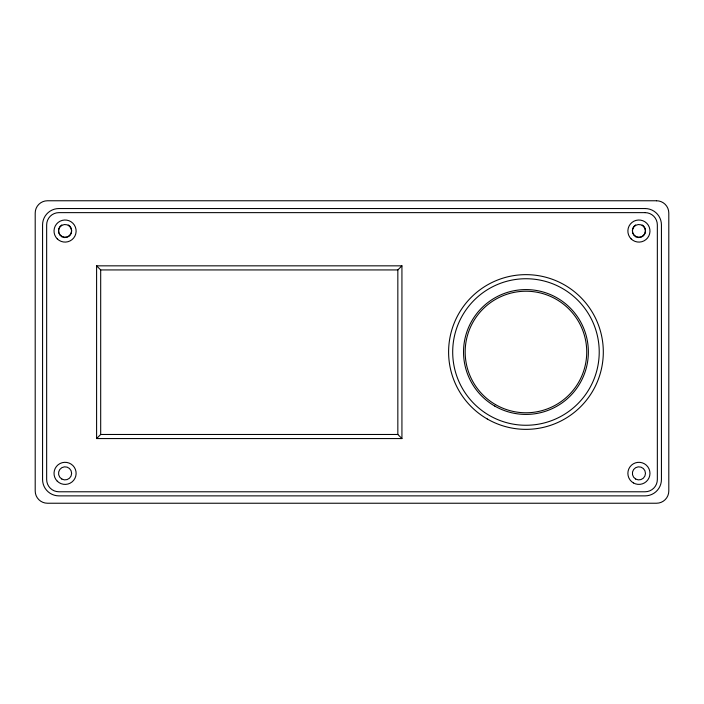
<?xml version="1.0" encoding="UTF-8"?>
<svg xmlns="http://www.w3.org/2000/svg" width="704" height="704" viewBox="0 0 704 704"><rect width="100%" height="100%" fill="white"/><g stroke="black" fill="none" stroke-linecap="round" stroke-linejoin="round"><path stroke-width="1.06" d="M96.598 438.566L100.69 434.474L397.839 434.474L401.931 438.566L401.931 265.839L96.598 265.839L96.598 438.566L401.931 438.566M96.598 265.839L100.69 269.931L397.839 269.931L401.931 265.839M397.839 269.931L397.839 434.474M100.69 269.931L100.69 434.474M642.198 224.972A6.547 6.547 0 0 1 643.94 234.854A6.547 6.547 0 0 1 633.908 234.854A6.547 6.547 0 0 1 635.65 224.972M68.35 224.972A6.547 6.547 0 0 1 70.092 234.854A6.547 6.547 0 0 1 60.06 234.854A6.547 6.547 0 0 1 61.802 224.972M656.524 200.763L47.476 200.763A12.276 12.276 0 0 0 35.2 213.039L35.2 490.961A12.276 12.276 0 0 0 47.476 503.237L656.524 503.237A12.276 12.276 0 0 0 668.8 490.961L668.8 213.039A12.276 12.276 0 0 0 656.524 200.763M645.058 208.542L58.942 208.542A16.368 16.368 0 0 0 42.566 224.91L42.566 479.494A16.368 16.368 0 0 0 58.942 495.871L645.058 495.871A16.368 16.368 0 0 0 661.434 479.494L661.434 224.91A16.368 16.368 0 0 0 645.058 208.542M645.058 212.634L58.942 212.634A12.276 12.276 0 0 0 46.658 224.91L46.658 479.494A12.276 12.276 0 0 0 58.942 491.779L645.058 491.779A12.276 12.276 0 0 0 657.342 479.494L657.342 224.91A12.276 12.276 0 0 0 645.058 212.634M635.65 479.028A6.547 6.547 0 0 0 645.471 473.361A6.547 6.547 0 0 0 635.65 467.685A6.547 6.547 0 0 0 635.65 479.028M61.802 479.028A6.547 6.547 0 0 0 71.632 473.361A6.547 6.547 0 0 0 61.802 467.685A6.547 6.547 0 0 0 61.802 479.028M484.572 412.456A73.269 73.269 0 0 0 599.007 357.606A73.269 73.269 0 0 0 494.287 285.93A73.269 73.269 0 0 0 484.572 412.456M487.274 418.994A77.361 77.361 0 0 0 603.31 352A77.361 77.361 0 0 0 487.274 285.006A77.361 77.361 0 0 0 487.274 418.994M494.745 406.058A62.418 62.418 0 0 0 588.368 352A62.418 62.418 0 0 0 494.745 297.942A62.418 62.418 0 0 0 494.745 406.058M495.563 404.642A60.782 60.782 0 0 0 586.731 352A60.782 60.782 0 0 0 495.563 299.358A60.782 60.782 0 0 0 495.563 404.642M57.262 238.867A11.053 11.053 0 0 0 75.75 233.913A11.053 11.053 0 0 0 62.216 220.378A11.053 11.053 0 0 0 57.262 238.867M61.802 236.72A6.547 6.547 0 0 0 71.632 231.053A6.547 6.547 0 0 0 61.802 225.377A6.547 6.547 0 0 0 61.802 236.72M57.262 481.175A11.053 11.053 0 0 0 75.75 476.221A11.053 11.053 0 0 0 62.216 462.686A11.053 11.053 0 0 0 57.262 481.175M631.11 238.867A11.053 11.053 0 0 0 649.598 233.913A11.053 11.053 0 0 0 636.064 220.378A11.053 11.053 0 0 0 631.11 238.867M635.65 236.72A6.547 6.547 0 0 0 645.471 231.053A6.547 6.547 0 0 0 635.65 225.377A6.547 6.547 0 0 0 635.65 236.72M633.398 482.926A11.053 11.053 0 0 0 649.968 473.361A11.053 11.053 0 0 0 633.398 463.786A11.053 11.053 0 0 0 633.398 482.926"/></g></svg>
